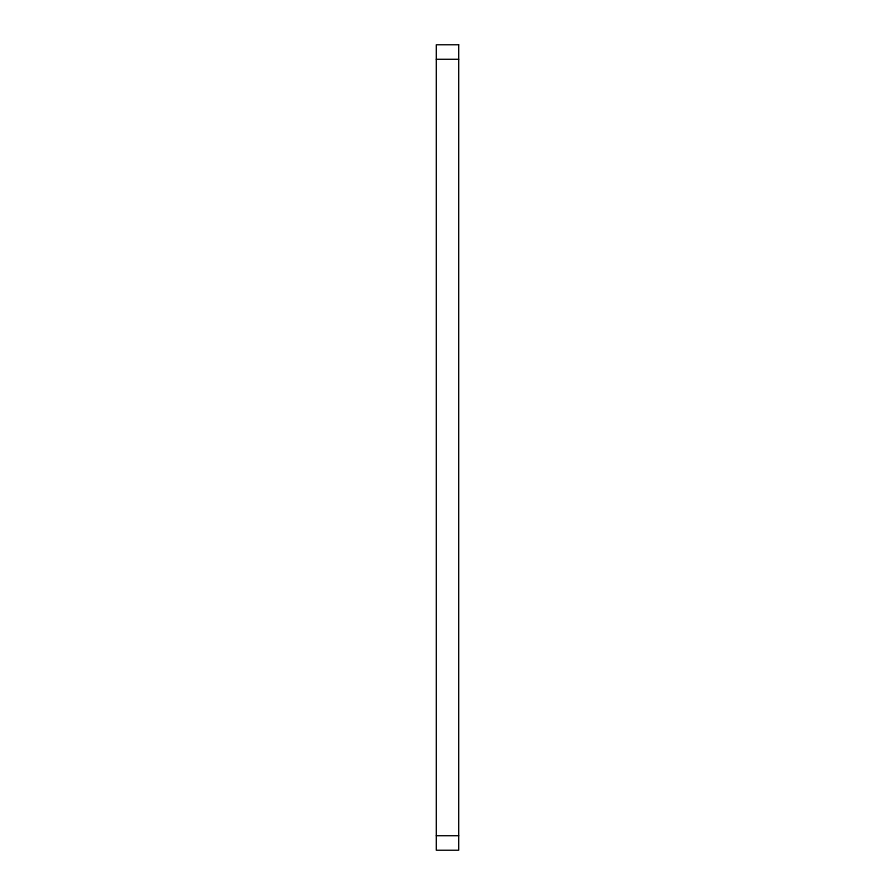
<?xml version="1.0" encoding="UTF-8"?>
<svg xmlns="http://www.w3.org/2000/svg" width="895" height="895" viewBox="0 0 895 895"><rect width="100%" height="100%" fill="white"/><g stroke="black" fill="none" stroke-linecap="round" stroke-linejoin="round"><path stroke-width="1.34" d="M436.312 59.294L458.687 59.294M436.312 835.706L458.687 835.706M458.687 44.75L436.312 44.75L436.312 850.25L458.687 850.25L458.687 44.75"/></g></svg>
